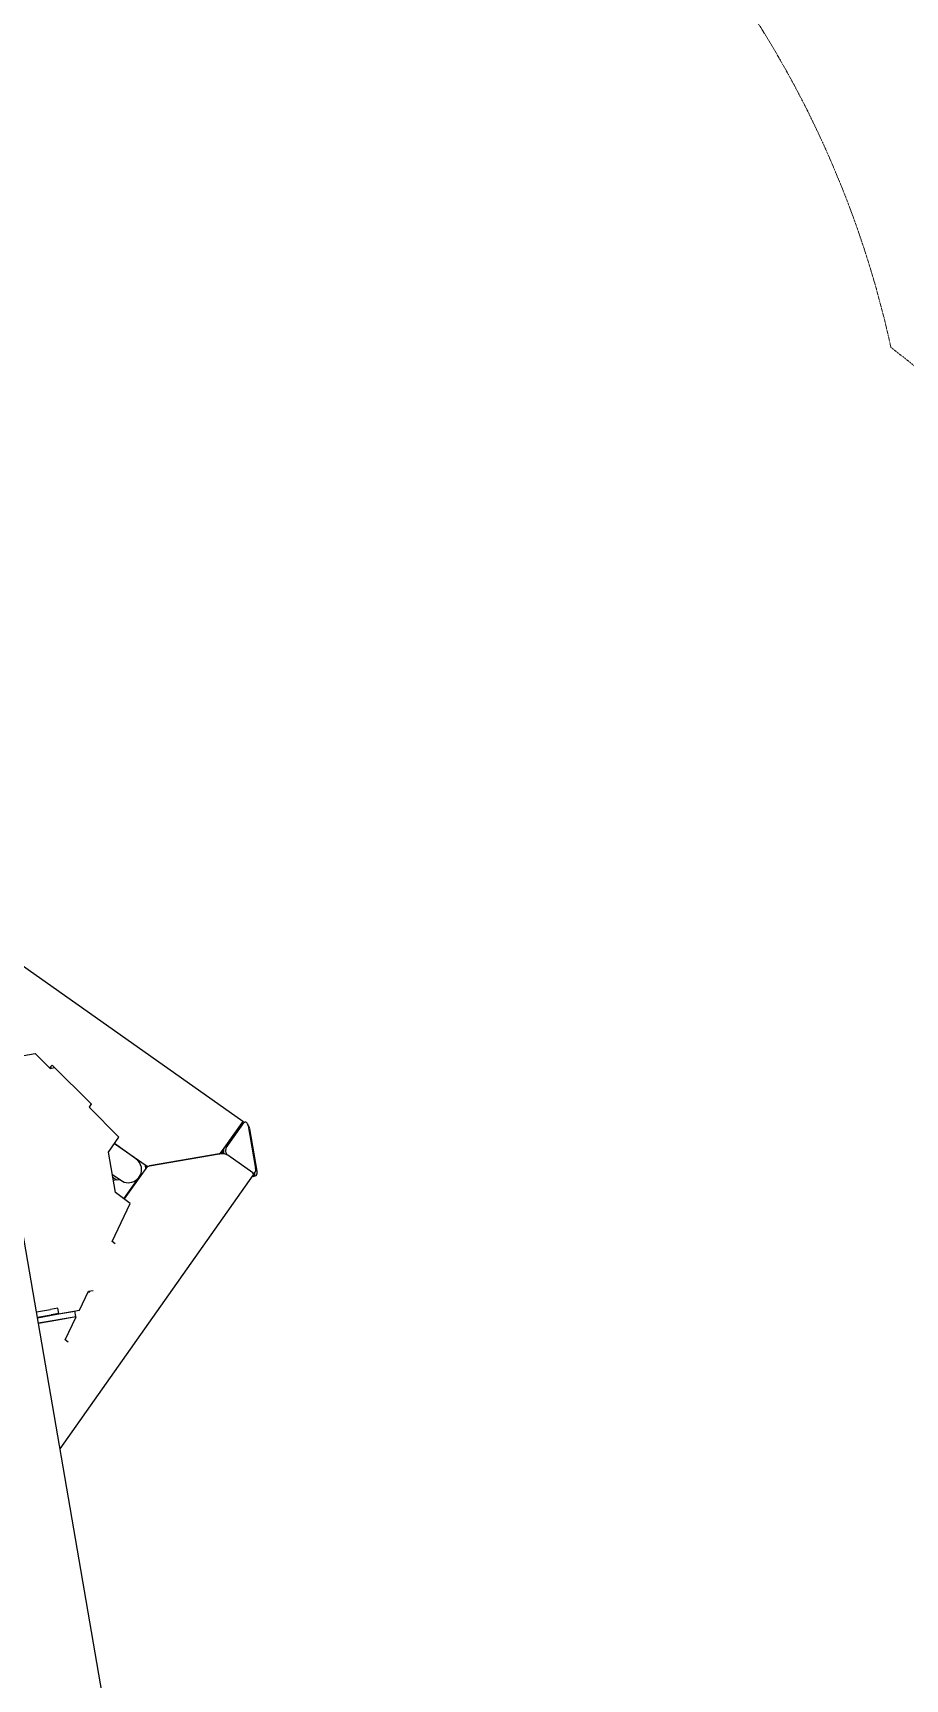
# Model space of a CAD drawing. Header units: millimetres. Extents: x 246416442 to 246896683, y 7418963194 to 7419503218.
# Drawn here: x 246836858 to 246838458, y 7419444834 to 7419447855 of the extents above; entities that cross this region are included whole.
import ezdxf
from ezdxf.lldxf.tags import DXFTag

# ---------------------------------------------------------------- set-up
doc = ezdxf.new("R2010")
doc.units = ezdxf.units.MM
doc.linetypes.add('HIDDEN', pattern=[9.525, 6.35, -3.175])
for name, color, linetype in [('L-Hatch Boundary', 1, 'Continuous'), ('L-X-E-PLAY', 9, 'Continuous'), ('L-X-E-PLAY (FallZone)', 252, 'HIDDEN')]:
    doc.layers.add(name, color=color, linetype=linetype)
doc.layers.add('L-SUB-SOIL DRAINAGE', color=170, linetype='SUBSOIL', lineweight=20)
doc.styles.get("Standard").update_dxf_attribs({"font": 'arial.ttf'})
tags = doc.linetypes.add('SUBSOIL', pattern='A,12.7,-5.08,["SSD",Standard,S=2.54,R=0,X=-2.54,Y=-1.27],-6.35', length=24.13).pattern_tags.tags
tags[6] = DXFTag(74, 10)

# ---------------------------------------------------------------- blocks, each defined once
blk = doc.blocks.new('Kubus Triple - Moduplay')
at = {"layer": 'L-X-E-PLAY', "lineweight": 25}
for p, q in [((-139394.6, -697910.3), (-139394.6, -695714.2)), ((-138961.7, -696762.9), (-139394.6, -696330)), ((-139394.2, -696575), (-139316.3, -696575)), ((-139316.3, -696575), (-139294, -696606.5)), ((-139294.9, -696605.2), (-139289.2, -696601.4)), ((-139294, -696606.5), (-139285.6, -696606.5)), ((-139293.2, -696604), (-139291.4, -696606.5)), ((-139289.2, -696601.4), (-139230.4, -696684.5)), ((-139230.9, -696683.8), (-139235.6, -696689)), ((-139235.6, -696689), (-139191, -696752.2)), ((-139233, -696686.2), (-139230.4, -696684.5)), ((-139231, -696684), (-139230.8, -696683.9)), ((-139214.3, -696776.5), (-139191, -696752.2)), ((-139214.3, -696851.5), (-139214.3, -696776.5)), ((-139166.8, -696796.9), (-139201.1, -696762.7)), ((-139200.6, -696762.3), (-139150.4, -696812.5)), ((-139003.8, -696805), (-138963.8, -696765)), ((-139000, -696805.3), (-138960.4, -696765.7)), ((-138963.8, -696765), (-138961.7, -696762.9)), ((-138962.8, -696764.7), (-138962.8, -696764.2)), ((-138958, -696764.6), (-138962.1, -696764.6)), ((-138960, -696764.6), (-138961.7, -696762.9)), ((-138953.4, -696772.6), (-138953.4, -696851.9)), ((-138951.7, -696857.2), (-138951.7, -696777.9)), ((-139214.3, -696817.7), (-139201, -696831.1)), ((-139148.5, -696813.6), (-139200.6, -696865.7)), ((-139169.8, -696794), (-139169.8, -696793.1)), ((-139014.8, -696814), (-139144.8, -696814)), ((-139144.8, -696814), (-139014.8, -696814)), ((-139012.7, -696813.9), (-139003.8, -696805)), ((-138959.8, -696859), (-138999.8, -696819)), ((-139214, -696824), (-139214.3, -696823.7)), ((-139209, -696829), (-139214.3, -696829)), ((-139191, -696875.8), (-139214.3, -696851.5)), ((-139209, -696829), (-139214, -696824)), ((-139209, -696829), (-139203, -696829)), ((-139201.1, -696865.3), (-139166.8, -696831.1)), ((-139169.8, -696834), (-139169.8, -696834.9)), ((-139394.6, -697298), (-138959.2, -696862.5)), ((-139235.6, -696939), (-139191, -696875.8)), ((-138960.4, -696865.2), (-138956.3, -696865.2)), ((-138959, -696859.9), (-138958, -696859.9)), ((-139230.9, -696944.2), (-139235.6, -696939)), ((-139231, -696944), (-139230.8, -696944.1)), ((-139316.3, -697053), (-139294, -697021.5)), ((-139294, -697021.5), (-139285.6, -697021.5)), ((-139293.2, -697024), (-139291.4, -697021.5)), ((-139394.6, -697042.5), (-139368.6, -697042.5)), ((-139394.6, -697052.5), (-139368.6, -697052.5)), ((-139394.6, -697053.5), (-139358.4, -697053.5)), ((-139394.2, -697053.5), (-139394.2, -697053)), ((-139394.2, -697053), (-139316.3, -697053)), ((-139389.3, -697053.5), (-139388.8, -697053)), ((-139387.9, -697053), (-139388.4, -697053.5)), ((-139354.6, -697042.5), (-139368.6, -697042.5)), ((-139354.6, -697052.5), (-139368.6, -697052.5)), ((-139358.4, -697053.5), (-139324.7, -697053.5)), ((-139354.6, -697052.5), (-139354.6, -697042.5)), ((-139324.7, -697063.5), (-139324.7, -697053.5)), ((-139394.6, -697063.5), (-139358.4, -697063.5)), ((-139394.2, -697064), (-139394.2, -697063.5)), ((-139324.1, -697064), (-139394.2, -697064)), ((-139358.4, -697063.5), (-139324.7, -697063.5)), ((-139351.2, -697102.4), (-139324.1, -697064)), ((-139346.4, -697107.5), (-139351.2, -697102.4)), ((-139346.6, -697107.3), (-139346.4, -697107.5))]:
    blk.add_line(p, q, dxfattribs=at)
for centre, radius, start, end in [((-139175.9, -696814), 24.1, 82.7346, 85.0425), ((-139175.9, -696814), 24.1, 82.7346, 85.0425), ((-139175.9, -696814), 24.1, 82.7346, 85.0425), ((-139175.9, -696814), 24.1, 82.7346, 85.0425), ((-139175.9, -696814), 24.1, 82.7346, 85.0425), ((-138964.8, -696774), 10, 78.463, 79.4499), ((-138964.8, -696774), 10, 69.9443, 78.463), ((-139183.9, -696814), 24.1, 225, 0), ((-139183.9, -696814), 24.1, 0, 45), ((-139175.9, -696814), 24.1, 0, 7.2654), ((-139175.9, -696814), 24.1, 0, 7.2654), ((-139175.9, -696814), 24.1, 0, 7.2654), ((-139175.9, -696814), 24.1, 0, 7.2654), ((-139175.9, -696814), 24.1, 0, 7.2654), ((-139175.9, -696814), 24.1, 352.7346, 0), ((-139175.9, -696814), 24.1, 352.7346, 0), ((-139175.9, -696814), 24.1, 352.7346, 0), ((-139175.9, -696814), 24.1, 352.7346, 0), ((-139175.9, -696814), 24.1, 352.7346, 0), ((-138964.8, -696854), 10, 306.8699, 328.1719)]:
    blk.add_arc(centre, radius, start, end, dxfattribs=at)
for centre, major_axis, ratio, start_param, end_param in [((-138962.1, -696772.6), (0, -8), 0.57735, 3.141593, 3.665191), ((-138969.8, -696769), (-11.1, -2.6), 0.381966, 3.66119, 3.957457), ((-138958, -696772.6), (0, -8), 0.57735, 1.570796, 3.665191), ((-138956.3, -696777.9), (0, -8), 0.57735, 1.570796, 2.482992), ((-139148.5, -696814), (0, -5), 0.57735, 4.260843, 5.163935), ((-139139.8, -696809), (11.1, 2.6), 0.381966, 3.373416, 4.158815), ((-139009.8, -696809), (-11.1, -2.6), 0.381966, 1.017222, 1.21858), ((-139009.8, -696819), (11.1, -2.6), 0.381966, 0.553574, 2.124371), ((-139009.8, -696809), (11.1, 2.6), 0.381966, 4.360173, 4.928923), ((-139009.8, -696809), (5.57, 1.31), 0.381966, 4.570331, 5.311118), ((-139001.8, -696812.3), (0, -8), 0.57735, 3.665191, 5.13717), ((-138997.7, -696812.3), (0, -8), 0.57735, 3.665191, 5.528395), ((-138960.4, -696857.2), (0, 8), 0.57735, 2.89295, 4.48339), ((-138969.8, -696859), (-11.1, 2.6), 0.381966, 2.909769, 3.695167), ((-138958, -696851.9), (0, 8), 0.57735, 2.888388, 4.712389), ((-138956.3, -696857.2), (0, 8), 0.57735, 3.141588, 4.712389)]:
    blk.add_ellipse(centre, major_axis=major_axis, ratio=ratio, start_param=start_param, end_param=end_param, dxfattribs=at)
at = {"layer": 'L-X-E-PLAY (FallZone)', "color": 252, "lineweight": 5, "ltscale": 0.25}
blk.add_lwpolyline([(-137858.6, -699011, 0.137232), (-137548.2, -698063.8, 0.388706), (-137548.2, -695564.9, 0.191413), (-138107.7, -694318.3, 0.34679), (-139589.7, -693149.9), (-141540.2, -693149.9, 0.34679), (-143022.3, -694318.3, 0.191351), (-143581.7, -695564.5, 0.388891), (-143581.7, -698064.2, 0.13472), (-143281.2, -698996.1)], format="xyb", dxfattribs=at)

msp = doc.modelspace()

# ---------------------------------------------------------------- linework, layer by layer
at = {"layer": 'L-Hatch Boundary'}
for centre, radius, start, end in [((246837109.1, 7419443602.6), 6285, 47.96542, 198.07766), ((246837024.6, 7419443916.9), 6564.7, 255.02427, 9.58483)]:
    msp.add_arc(centre, radius, start, end, dxfattribs=at)
at = {"layer": 'L-SUB-SOIL DRAINAGE', "ltscale": 0.75, "flags": 128}
msp.add_lwpolyline([(246836375.8, 7419368838, 0.049859), (246836452.7, 7419367265, 1.020543), (246838457.4, 7419363126.5, 0.507423), (246850958.7, 7419364620.6, 0.34783), (246860630.1, 7419364185, 0.95316), (246871514.2, 7419375336.2, 0.546089), (246865357.3, 7419391537), (246864331.6, 7419392202.5, 0.150991), (246858079.6, 7419390951.1, -0.535883), (246847993.3, 7419386178.8, -0.984857), (246841094.3, 7419392263.5, 0.048323), (246837369.4, 7419394790.3, -0.782041), (246859516.8, 7419399812.1, 0.326657), (246863339.2, 7419409468.3, 2.547694), (246851636.6, 7419416690.1, 0.258508), (246846203.9, 7419412601.5), (246842481.4, 7419417148.5), (246849924.6, 7419423239.5, 0.226894), (246850840.6, 7419425193.4), (246863936.9, 7419436077.3, 0.937903), (246860987.8, 7419443087, 0.16139), (246859063.4, 7419444536.1, 0.543513), (246850931.8, 7419449690.9, 0.965246), (246840526, 7419449656.9, 0.686425), (246830418.6, 7419442236.6), (246830214.5, 7419441333.6, 0.069561), (246826929.1, 7419442860.9), (246826948.5, 7419447931.5)], format="xyb", dxfattribs=at)

# ---------------------------------------------------------------- block references
at = {"layer": 'L-X-E-PLAY', "rotation": 9.786989520025928}
msp.add_blockref('Kubus Triple - Moduplay', (246855742.7, 7420156101.6), dxfattribs=at)
msp.add_blockref('Kubus Triple - Moduplay', (246855742.7, 7420156101.6), dxfattribs=at)

doc.saveas('drawing.dxf')
